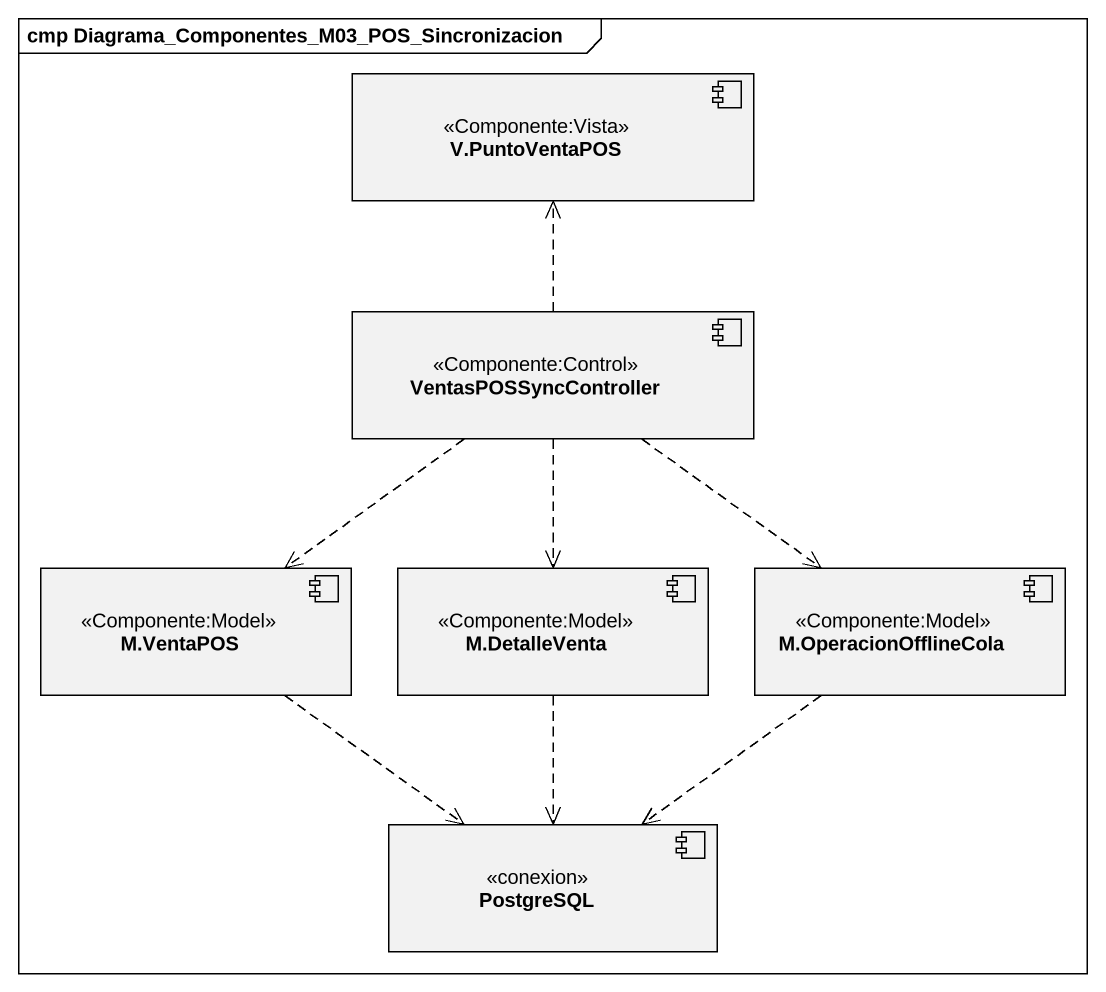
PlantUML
@startuml
mainframe cmp Diagrama_Componentes_M03_POS_Sincronizacion
component "V.PuntoVentaPOS" as V_PuntoVentaPOS <<Componente:Vista>>
component VentasPOSSyncController <<Componente:Control>>
component "M.VentaPOS" as M_VentaPOS <<Componente:Model>>
component "M.DetalleVenta" as M_DetalleVenta <<Componente:Model>>
component "M.OperacionOfflineCola" as M_OperacionOfflineCola <<Componente:Model>>
component PostgreSQL <<conexion>>
VentasPOSSyncController .up.> V_PuntoVentaPOS
VentasPOSSyncController ..> M_VentaPOS
VentasPOSSyncController ..> M_DetalleVenta
VentasPOSSyncController ..> M_OperacionOfflineCola
M_VentaPOS ..> PostgreSQL
M_DetalleVenta ..> PostgreSQL
M_OperacionOfflineCola ..> PostgreSQL
@enduml
